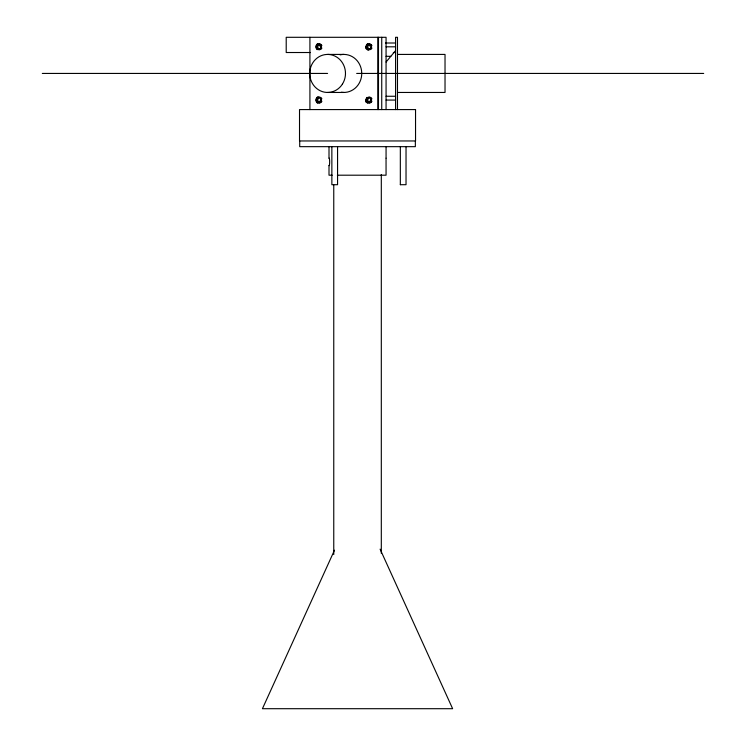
<?xml version="1.0" encoding="UTF-8"?>
<svg xmlns="http://www.w3.org/2000/svg" width="746" height="746" viewBox="0 0 746 746"><rect width="100%" height="100%" fill="white"/><g stroke="black" fill="none" stroke-linecap="round" stroke-linejoin="round"><path stroke-width="1.12" d="M386.046 158.217L386.064 175.198L337.36 175.198M334.478 550.203L262.433 708.7L452.635 708.7L380.106 549.149M386.064 62.03L395.576 50.616M385.505 43.007L395.576 43.007M386.064 46.812L395.576 46.812M310.336 52.518L286.212 52.518L286.212 37.3L386.064 37.3L386.064 109.578M393.338 52.518L395.576 52.518M327.606 54.421L343.869 54.421M397.478 54.421L445.026 54.421L445.026 92.457L397.478 92.457M386.064 56.323L390.82 56.323M42.308 73.434L327.578 73.434M356.681 73.434L703.692 73.434M327.606 92.457L343.869 92.457M386.064 96.262L395.576 96.262M386.064 100.067L395.576 100.067M332.194 175.198L329.005 175.198L329.005 165.687M400.332 184.7L406.029 184.7L406.038 146.831M415.354 140.957L415.354 146.664L299.715 146.664L299.715 140.957M400.332 146.831L400.332 184.7M397.478 109.578L397.478 37.3L395.576 37.3L395.576 109.578M386.064 146.664L386.064 158.077M381.738 37.3L381.738 109.578M381.309 174.629L381.309 553.364M378.483 37.3L378.483 109.578M377.83 37.3L377.83 109.578M365.969 46.812L365.969 48.714M365.969 100.067L365.969 102.183M337.565 146.831L337.565 184.7L331.867 184.7L331.858 146.831M333.76 185.12L333.76 554.53M329.005 146.664L329.005 158.077M309.916 37.3L309.916 109.578M329.014 158.189A3.795 0.522 -90 0 1 329.648 161.882A3.795 0.522 -90 0 1 329.014 165.575M317.572 103.265A3.805 3.571 -90 0 1 318.02 96.607M319.614 101.885A3.805 3.571 -90 0 1 319.316 101.111M321.246 101.092A1.902 1.79 -90 0 1 321.405 98.817M367.61 103.265A3.805 3.571 -90 0 1 367.013 97.372M369.662 101.885A3.805 3.571 -90 0 1 369.363 101.111M371.294 101.092A1.902 1.79 -90 0 1 371.443 98.817M368.3 50.374A3.805 3.571 -90 0 1 367.61 43.613M369.307 46A3.805 3.571 -90 0 1 369.55 45.226M371.536 48.154A1.902 1.79 -90 0 1 371.228 45.898M317.162 49.684A3.805 3.571 -90 0 1 317.572 43.613M319.26 46A3.805 3.571 -90 0 1 319.502 45.226M321.489 48.154A1.902 1.79 -90 0 1 321.181 45.898M340.073 54.85A19.023 17.876 -90 0 1 361.735 72.763A19.023 17.876 -90 0 1 341.332 92.262M321.88 101.372A2.853 2.676 -90 0 1 317.805 102.277A2.853 2.676 -90 0 1 317.805 97.847A2.853 2.676 -90 0 1 321.88 98.752M371.928 101.372A2.853 2.676 -90 0 1 367.853 102.277A2.853 2.676 -90 0 1 367.853 97.847A2.853 2.676 -90 0 1 371.928 98.752M321.88 48.117A2.853 2.676 -90 0 1 318.113 49.245A2.853 2.676 -90 0 1 317.311 45.17A2.853 2.676 -90 0 1 321.19 44.592M321.75 45.245A2.853 2.676 -90 0 1 321.88 45.497M371.928 48.117A2.853 2.676 -90 0 1 368.477 49.422A2.853 2.676 -90 0 1 367.023 45.842A2.853 2.676 -90 0 1 370.286 44.07M371.014 44.424A2.853 2.676 -90 0 1 371.238 44.592M371.788 45.245A2.853 2.676 -90 0 1 371.928 45.497M415.541 109.578L299.519 109.578L299.519 140.957L415.541 140.957L415.541 109.578M342.414 84.102A19.023 17.876 -90 0 0 328.883 54.467A19.023 17.876 -90 0 0 311.53 81.752A19.023 17.876 -90 0 0 342.414 84.102M320.985 101.13A1.902 1.79 -90 0 0 319.633 98.164A1.902 1.79 -90 0 0 317.889 100.897A1.902 1.79 -90 0 0 320.985 101.13M371.088 101.018A1.902 1.79 -90 0 0 369.55 98.164A1.902 1.79 -90 0 0 368.002 101.018A1.902 1.79 -90 0 0 371.088 101.018M371.088 47.763A1.902 1.79 -90 0 0 369.55 44.909A1.902 1.79 -90 0 0 368.002 47.763A1.902 1.79 -90 0 0 371.088 47.763M320.985 47.875A1.902 1.79 -90 0 0 319.633 44.909A1.902 1.79 -90 0 0 317.889 47.641A1.902 1.79 -90 0 0 320.985 47.875M321.172 101.493A2.853 2.676 -90 0 0 318.85 97.213A2.853 2.676 -90 0 0 316.528 101.493A2.853 2.676 -90 0 0 321.172 101.493M371.088 101.708A2.853 2.676 -90 0 0 369.139 97.222A2.853 2.676 -90 0 0 366.463 101.26A2.853 2.676 -90 0 0 371.088 101.708M321.041 48.453A2.853 2.676 -90 0 0 319.092 43.967A2.853 2.676 -90 0 0 316.416 48.005A2.853 2.676 -90 0 0 321.041 48.453M371.088 48.453A2.853 2.676 -90 0 0 369.139 43.967A2.853 2.676 -90 0 0 366.463 48.005A2.853 2.676 -90 0 0 371.088 48.453"/></g></svg>
